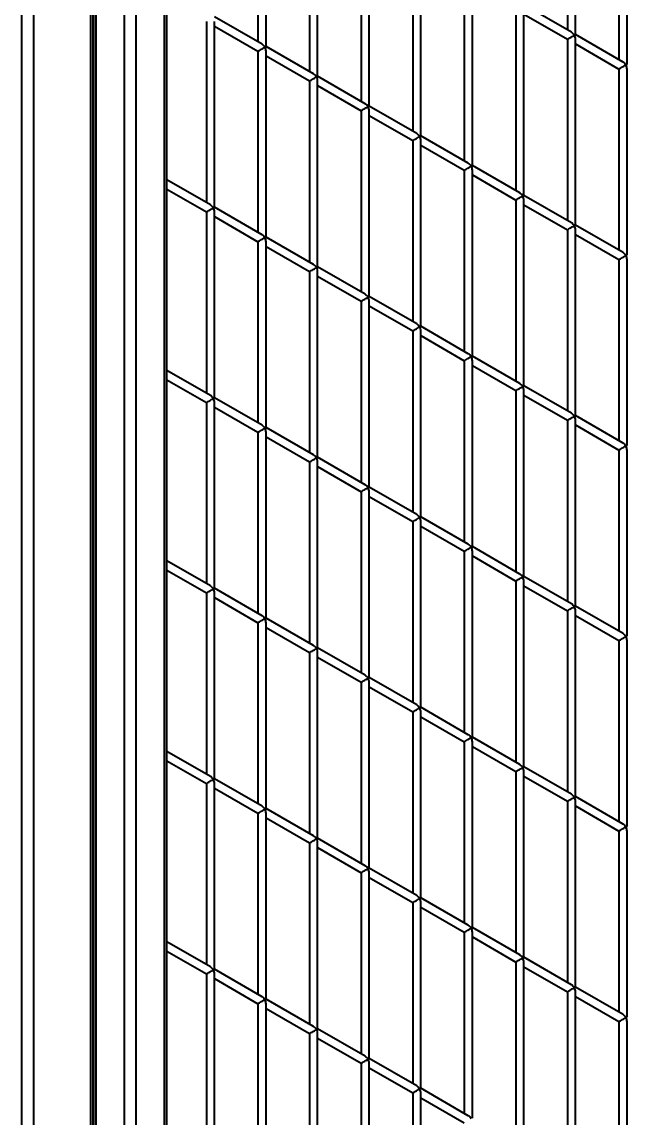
# Model space of a CAD drawing. Header units: millimetres. Extents: x 0 to 297, y 0 to 210.
# Drawn here: x 191.3 to 195.03, y 90.46 to 97.23 of the extents above; entities that cross this region are included whole.
import ezdxf

# ---------------------------------------------------------------- set-up
doc = ezdxf.new("R2010")
doc.units = ezdxf.units.MM
doc.layers.add('轮廓实线层', color=7, linetype='Continuous', lineweight=40)

msp = doc.modelspace()

# ---------------------------------------------------------------- linework, layer by layer
at = {"layer": '轮廓实线层', "color": 8, "linetype": 'Continuous', "lineweight": 40}
for p, q in [((191.2992, 85.4535), (191.2992, 101.5394)), ((191.3699, 101.5394), (191.3699, 85.4535)), ((191.7235, 85.2494), (191.7235, 101.3353)), ((191.7553, 98.7509), (191.7553, 87.1271))]:
    msp.add_line(p, q, dxfattribs=at)
at = {"layer": '轮廓实线层', "color": 7, "linetype": 'Continuous', "lineweight": 40}
for p, q in [((191.7381, 85.2409), (191.7381, 101.3148)), ((191.9321, 85.5577), (191.9321, 100.2554)), ((192.0028, 100.2146), (192.0028, 85.5985)), ((192.1796, 85.7006), (192.1796, 99.9084)), ((192.1942, 85.7091), (192.1942, 99.8591)), ((191.7407, 98.7476), (191.7407, 87.1317)), ((194.6648, 98.2756), (194.6648, 97.1757)), ((194.7148, 97.1469), (194.7148, 98.2756)), ((192.7556, 98.2201), (192.7556, 97.1021)), ((192.8056, 97.0732), (192.8056, 98.2201)), ((193.0738, 98.0364), (193.0738, 96.9184)), ((193.1238, 96.8895), (193.1238, 98.0364)), ((194.983, 98.0919), (194.983, 96.992)), ((195.033, 96.9632), (195.033, 98.0919)), ((193.392, 97.8528), (193.392, 96.7347)), ((193.442, 96.7058), (193.442, 97.8528)), ((193.7102, 97.6691), (193.7102, 96.551)), ((193.7602, 96.5221), (193.7602, 97.6691)), ((194.0284, 97.4854), (194.0284, 96.3673)), ((194.0784, 96.3384), (194.0784, 97.4854)), ((194.3466, 97.3017), (194.3466, 96.1836)), ((194.6898, 97.1613), (194.3966, 97.3306)), ((194.3966, 96.1547), (194.3966, 97.3017)), ((192.4374, 97.228), (192.4374, 96.1099)), ((192.7806, 97.0876), (192.4874, 97.2569)), ((192.4874, 96.0811), (192.4874, 97.228)), ((194.3966, 97.2728), (194.6648, 97.118)), ((192.4874, 97.1991), (192.7556, 97.0443)), ((194.6648, 97.118), (194.6648, 95.9999)), ((195.008, 96.9776), (194.7148, 97.1469)), ((194.7148, 95.971), (194.7148, 97.118)), ((194.7148, 97.0891), (194.983, 96.9343)), ((192.7556, 97.0443), (192.7556, 95.9262)), ((193.0988, 96.9039), (192.8056, 97.0732)), ((192.8056, 95.8974), (192.8056, 97.0443)), ((192.8056, 97.0155), (193.0738, 96.8606)), ((193.417, 96.7202), (193.1238, 96.8895)), ((194.983, 96.9343), (194.983, 95.8162)), ((195.033, 95.7873), (195.033, 96.9343)), ((193.0738, 96.8606), (193.0738, 95.7425)), ((193.1238, 95.7137), (193.1238, 96.8606)), ((193.1238, 96.8318), (193.392, 96.6769)), ((193.7352, 96.5365), (193.442, 96.7058)), ((193.392, 96.6769), (193.392, 95.5589)), ((193.442, 95.53), (193.442, 96.6769)), ((193.442, 96.6481), (193.7102, 96.4932)), ((193.7102, 96.4932), (193.7102, 95.3752)), ((194.0534, 96.3529), (193.7602, 96.5221)), ((193.7602, 95.3463), (193.7602, 96.4932)), ((193.7602, 96.4644), (194.0284, 96.3096)), ((194.0284, 96.3096), (194.0284, 95.1915)), ((194.3716, 96.1692), (194.0784, 96.3384)), ((194.0784, 95.1626), (194.0784, 96.3096)), ((194.0784, 96.2807), (194.3466, 96.1259)), ((192.4624, 96.0955), (192.1942, 96.2503)), ((192.1942, 96.1926), (192.4374, 96.0522)), ((194.6898, 95.9855), (194.3966, 96.1547)), ((192.7806, 95.9118), (192.4874, 96.0811)), ((194.3466, 96.1259), (194.3466, 95.0078)), ((194.3966, 94.9789), (194.3966, 96.1259)), ((194.3966, 96.097), (194.6648, 95.9422)), ((192.4374, 96.0522), (192.4374, 94.9341)), ((192.4874, 94.9052), (192.4874, 96.0522)), ((192.4874, 96.0233), (192.7556, 95.8685)), ((194.6648, 95.9422), (194.6648, 94.8241)), ((195.008, 95.8018), (194.7148, 95.971)), ((194.7148, 94.7952), (194.7148, 95.9422)), ((193.0988, 95.7281), (192.8056, 95.8974)), ((194.7148, 95.9133), (194.983, 95.7585)), ((192.7556, 95.8685), (192.7556, 94.7504)), ((192.8056, 94.7216), (192.8056, 95.8685)), ((192.8056, 95.8396), (193.0738, 95.6848)), ((194.983, 95.7585), (194.983, 94.6404)), ((195.033, 94.6115), (195.033, 95.7585)), ((193.0738, 95.6848), (193.0738, 94.5667)), ((193.417, 95.5444), (193.1238, 95.7137)), ((193.1238, 94.5379), (193.1238, 95.6848)), ((193.1238, 95.6559), (193.392, 95.5011)), ((193.392, 95.5011), (193.392, 94.383)), ((193.7352, 95.3607), (193.442, 95.53)), ((193.442, 94.3542), (193.442, 95.5011)), ((193.442, 95.4723), (193.7102, 95.3174)), ((194.0534, 95.177), (193.7602, 95.3463)), ((193.7102, 95.3174), (193.7102, 94.1993)), ((193.7602, 94.1705), (193.7602, 95.3174)), ((193.7602, 95.2886), (194.0284, 95.1337)), ((194.0284, 95.1337), (194.0284, 94.0157)), ((194.3716, 94.9933), (194.0784, 95.1626)), ((194.0784, 93.9868), (194.0784, 95.1337)), ((192.4624, 94.9197), (192.1942, 95.0745)), ((194.0784, 95.1049), (194.3466, 94.95)), ((192.1942, 95.0168), (192.4374, 94.8764)), ((194.3466, 94.95), (194.3466, 93.832)), ((194.6898, 94.8097), (194.3966, 94.9789)), ((194.3966, 93.8031), (194.3966, 94.95)), ((192.4374, 94.8764), (192.4374, 93.7583)), ((192.7806, 94.736), (192.4874, 94.9052)), ((192.4874, 93.7294), (192.4874, 94.8764)), ((194.3966, 94.9212), (194.6648, 94.7664)), ((192.4874, 94.8475), (192.7556, 94.6927)), ((195.008, 94.626), (194.7148, 94.7952)), ((193.0988, 94.5523), (192.8056, 94.7216)), ((194.6648, 94.7664), (194.6648, 93.6483)), ((194.7148, 93.6194), (194.7148, 94.7664)), ((194.7148, 94.7375), (194.983, 94.5827)), ((192.7556, 94.6927), (192.7556, 93.5746)), ((192.8056, 93.5457), (192.8056, 94.6927)), ((192.8056, 94.6638), (193.0738, 94.509)), ((193.417, 94.3686), (193.1238, 94.5379)), ((194.983, 94.5827), (194.983, 93.4646)), ((195.033, 93.4357), (195.033, 94.5827)), ((193.0738, 94.509), (193.0738, 93.3909)), ((193.1238, 93.362), (193.1238, 94.509)), ((193.1238, 94.4801), (193.392, 94.3253)), ((193.392, 94.3253), (193.392, 93.2072)), ((193.7352, 94.1849), (193.442, 94.3542)), ((193.442, 93.1784), (193.442, 94.3253)), ((193.442, 94.2964), (193.7102, 94.1416)), ((193.7102, 94.1416), (193.7102, 93.0235)), ((194.0534, 94.0012), (193.7602, 94.1705)), ((193.7602, 92.9947), (193.7602, 94.1416)), ((193.7602, 94.1127), (194.0284, 93.9579)), ((194.3716, 93.8175), (194.0784, 93.9868)), ((194.0284, 93.9579), (194.0284, 92.8398)), ((194.0784, 92.811), (194.0784, 93.9579)), ((194.0784, 93.9291), (194.3466, 93.7742)), ((192.4624, 93.7439), (192.1942, 93.8987)), ((192.1942, 93.841), (192.4374, 93.7006)), ((194.3466, 93.7742), (194.3466, 92.6561)), ((194.6898, 93.6338), (194.3966, 93.8031)), ((194.3966, 92.6273), (194.3966, 93.7742)), ((192.7806, 93.5602), (192.4874, 93.7294)), ((194.3966, 93.7454), (194.6648, 93.5905)), ((192.4374, 93.7006), (192.4374, 92.5825)), ((192.4874, 92.5536), (192.4874, 93.7006)), ((192.4874, 93.6717), (192.7556, 93.5169)), ((194.6648, 93.5905), (194.6648, 92.4724)), ((195.008, 93.4501), (194.7148, 93.6194)), ((194.7148, 92.4436), (194.7148, 93.5905)), ((192.7556, 93.5169), (192.7556, 92.3988)), ((193.0988, 93.3765), (192.8056, 93.5457)), ((192.8056, 92.3699), (192.8056, 93.5169)), ((194.7148, 93.5617), (194.983, 93.4068)), ((192.8056, 93.488), (193.0738, 93.3332)), ((194.983, 93.4068), (194.983, 92.2888)), ((195.033, 92.2599), (195.033, 93.4068)), ((193.0738, 93.3332), (193.0738, 92.2151)), ((193.417, 93.1928), (193.1238, 93.362)), ((193.1238, 92.1862), (193.1238, 93.3332)), ((193.1238, 93.3043), (193.392, 93.1495)), ((193.7352, 93.0091), (193.442, 93.1784)), ((193.392, 93.1495), (193.392, 92.0314)), ((193.442, 92.0025), (193.442, 93.1495)), ((193.442, 93.1206), (193.7102, 92.9658)), ((193.7102, 92.9658), (193.7102, 91.8477)), ((194.0534, 92.8254), (193.7602, 92.9947)), ((193.7602, 91.8188), (193.7602, 92.9658)), ((193.7602, 92.9369), (194.0284, 92.7821)), ((194.0284, 92.7821), (194.0284, 91.664)), ((194.3716, 92.6417), (194.0784, 92.811)), ((194.0784, 91.6351), (194.0784, 92.7821)), ((192.4624, 92.568), (192.1942, 92.7229)), ((194.0784, 92.7532), (194.3466, 92.5984)), ((192.1942, 92.6651), (192.4374, 92.5247)), ((194.6898, 92.458), (194.3966, 92.6273)), ((194.3466, 92.5984), (194.3466, 91.4803)), ((194.3966, 91.4515), (194.3966, 92.5984)), ((194.3966, 92.5695), (194.6648, 92.4147)), ((192.4374, 92.5247), (192.4374, 91.4067)), ((192.7806, 92.3843), (192.4874, 92.5536)), ((192.4874, 91.3778), (192.4874, 92.5247)), ((192.4874, 92.4959), (192.7556, 92.341)), ((195.008, 92.2743), (194.7148, 92.4436)), ((193.0988, 92.2007), (192.8056, 92.3699)), ((194.6648, 92.4147), (194.6648, 91.2966)), ((194.7148, 91.2678), (194.7148, 92.4147)), ((194.7148, 92.3859), (194.983, 92.231)), ((192.7556, 92.341), (192.7556, 91.223)), ((192.8056, 91.1941), (192.8056, 92.341)), ((192.8056, 92.3122), (193.0738, 92.1574)), ((194.983, 92.231), (194.983, 91.1129)), ((195.033, 91.0841), (195.033, 92.231)), ((193.0738, 92.1574), (193.0738, 91.0393)), ((193.417, 92.017), (193.1238, 92.1862)), ((193.1238, 91.0104), (193.1238, 92.1574)), ((193.1238, 92.1285), (193.392, 91.9737)), ((193.392, 91.9737), (193.392, 90.8556)), ((193.7352, 91.8333), (193.442, 92.0025)), ((193.442, 90.8267), (193.442, 91.9737)), ((193.442, 91.9448), (193.7102, 91.79)), ((194.0534, 91.6496), (193.7602, 91.8188)), ((193.7102, 91.79), (193.7102, 90.6719)), ((193.7602, 90.643), (193.7602, 91.79)), ((193.7602, 91.7611), (194.0284, 91.6063)), ((194.3716, 91.4659), (194.0784, 91.6351)), ((192.4624, 91.3922), (192.1942, 91.547)), ((194.0284, 91.6063), (194.0284, 90.4882)), ((194.0784, 90.4593), (194.0784, 91.6063)), ((194.0784, 91.5774), (194.3466, 91.4226)), ((192.1942, 91.4893), (192.4374, 91.3489)), ((194.3466, 91.4226), (194.3466, 90.3045)), ((194.6898, 91.2822), (194.3966, 91.4515)), ((194.3966, 90.2756), (194.3966, 91.4226)), ((192.4374, 91.3489), (192.4374, 90.2308)), ((192.7806, 91.2085), (192.4874, 91.3778)), ((192.4874, 90.202), (192.4874, 91.3489)), ((194.3966, 91.3937), (194.6648, 91.2389)), ((192.4874, 91.3201), (192.7556, 91.1652)), ((194.6648, 91.2389), (194.6648, 90.1208)), ((195.008, 91.0985), (194.7148, 91.2678)), ((194.7148, 90.0919), (194.7148, 91.2389)), ((194.7148, 91.21), (194.983, 91.0552)), ((192.7556, 91.1652), (192.7556, 90.0471)), ((193.0988, 91.0248), (192.8056, 91.1941)), ((192.8056, 90.0183), (192.8056, 91.1652)), ((192.8056, 91.1364), (193.0738, 90.9815)), ((193.417, 90.8411), (193.1238, 91.0104)), ((194.983, 91.0552), (194.983, 89.9371)), ((195.033, 89.9083), (195.033, 91.0552)), ((193.0738, 90.9815), (193.0738, 89.8635)), ((193.1238, 89.8346), (193.1238, 90.9815)), ((193.1238, 90.9527), (193.392, 90.7978)), ((193.392, 90.7978), (193.392, 89.6798)), ((193.7352, 90.6575), (193.442, 90.8267)), ((193.442, 89.6509), (193.442, 90.7978)), ((193.442, 90.769), (193.7102, 90.6142)), ((193.7102, 90.6142), (193.7102, 89.4961)), ((194.0534, 90.4738), (193.7602, 90.643)), ((193.7602, 89.4672), (193.7602, 90.6142)), ((193.7602, 90.5853), (194.0284, 90.4305))]:
    msp.add_line(p, q, dxfattribs=at)
for centre, major_axis, ratio, start_param, end_param in [((194.6898, 97.1324), (-0.0177, 0.0306), 0.577335, 4.712348, 5.497828), ((194.6898, 97.1324), (0.025, 0.0144), 0.00007, 3.141552, 5.497747), ((194.6898, 97.1324), (0.025, 0.0144), 0.00007, 5.497747, 6.283145), ((194.6898, 97.1324), (-0.0177, 0.0306), 0.577335, 3.92695, 4.712348), ((192.7806, 97.0588), (0.025, 0.0144), 0.00007, 3.141552, 5.497747), ((192.7806, 97.0588), (-0.0177, 0.0306), 0.577335, 4.712348, 5.497828), ((192.7806, 97.0588), (0.025, 0.0144), 0.00007, 5.497747, 6.283145), ((192.7806, 97.0588), (-0.0177, 0.0306), 0.577335, 3.92695, 4.712348), ((195.008, 96.9487), (0.025, 0.0144), 0.00007, 3.141552, 5.497747), ((195.008, 96.9487), (-0.0177, 0.0306), 0.577335, 4.712348, 5.497828), ((195.008, 96.9487), (0.025, 0.0144), 0.00007, 5.497747, 6.283145), ((195.008, 96.9487), (-0.0177, 0.0306), 0.577335, 3.92695, 4.712348), ((193.0988, 96.8751), (-0.0177, 0.0306), 0.577335, 4.712348, 5.497828), ((193.0988, 96.8751), (0.025, 0.0144), 0.00007, 5.497747, 6.283145), ((193.0988, 96.8751), (0.025, 0.0144), 0.00007, 3.141552, 5.497747), ((193.0988, 96.8751), (-0.0177, 0.0306), 0.577335, 3.92695, 4.712348), ((193.417, 96.6914), (0.025, 0.0144), 0.00007, 3.141552, 5.497747), ((193.417, 96.6914), (-0.0177, 0.0306), 0.577335, 4.712348, 5.497828), ((193.417, 96.6914), (0.025, 0.0144), 0.00007, 5.497747, 6.283145), ((193.417, 96.6914), (-0.0177, 0.0306), 0.577335, 3.92695, 4.712348), ((193.7352, 96.5077), (0.025, 0.0144), 0.00007, 3.141552, 5.497747), ((193.7352, 96.5077), (-0.0177, 0.0306), 0.577335, 4.712348, 5.497828), ((193.7352, 96.5077), (0.025, 0.0144), 0.00007, 5.497747, 6.283145), ((193.7352, 96.5077), (-0.0177, 0.0306), 0.577335, 3.92695, 4.712348), ((194.0534, 96.324), (-0.0177, 0.0306), 0.577335, 4.712348, 5.497828), ((194.0534, 96.324), (0.025, 0.0144), 0.00007, 3.141552, 5.497747), ((194.0534, 96.324), (0.025, 0.0144), 0.00007, 5.497747, 6.283145), ((194.0534, 96.324), (-0.0177, 0.0306), 0.577335, 3.92695, 4.712348), ((194.3716, 96.1403), (0.025, 0.0144), 0.00007, 3.141552, 5.497747), ((194.3716, 96.1403), (-0.0177, 0.0306), 0.577335, 4.712348, 5.497828), ((194.3716, 96.1403), (0.025, 0.0144), 0.00007, 5.497747, 6.283145), ((194.3716, 96.1403), (-0.0177, 0.0306), 0.577335, 3.92695, 4.712348), ((192.4624, 96.0666), (0.025, 0.0144), 0.00007, 3.141552, 5.497747), ((192.4624, 96.0666), (-0.0177, 0.0306), 0.577335, 4.712348, 5.497828), ((192.4624, 96.0666), (0.025, 0.0144), 0.00007, 5.497747, 6.283145), ((192.4624, 96.0666), (-0.0177, 0.0306), 0.577335, 3.92695, 4.712348), ((194.6898, 95.9566), (0.025, 0.0144), 0.00007, 3.141552, 5.497747), ((194.6898, 95.9566), (-0.0177, 0.0306), 0.577335, 4.712348, 5.497828), ((194.6898, 95.9566), (0.025, 0.0144), 0.00007, 5.497747, 6.283145), ((194.6898, 95.9566), (-0.0177, 0.0306), 0.577335, 3.92695, 4.712348), ((192.7806, 95.8829), (0.025, 0.0144), 0.00007, 3.141552, 5.497747), ((192.7806, 95.8829), (-0.0177, 0.0306), 0.577335, 4.712348, 5.497828), ((192.7806, 95.8829), (0.025, 0.0144), 0.00007, 5.497747, 6.283145), ((192.7806, 95.8829), (-0.0177, 0.0306), 0.577335, 3.92695, 4.712348), ((195.008, 95.7729), (0.025, 0.0144), 0.00007, 3.141552, 5.497747), ((195.008, 95.7729), (-0.0177, 0.0306), 0.577335, 4.712348, 5.497828), ((195.008, 95.7729), (0.025, 0.0144), 0.00007, 5.497747, 6.283145), ((195.008, 95.7729), (-0.0177, 0.0306), 0.577335, 3.92695, 4.712348), ((193.0988, 95.6992), (0.025, 0.0144), 0.00007, 3.141552, 5.497747), ((193.0988, 95.6992), (-0.0177, 0.0306), 0.577335, 4.712348, 5.497828), ((193.0988, 95.6992), (0.025, 0.0144), 0.00007, 5.497747, 6.283145), ((193.0988, 95.6992), (-0.0177, 0.0306), 0.577335, 3.92695, 4.712348), ((193.417, 95.5156), (-0.0177, 0.0306), 0.577335, 4.712348, 5.497828), ((193.417, 95.5156), (0.025, 0.0144), 0.00007, 3.141552, 5.497747), ((193.417, 95.5156), (0.025, 0.0144), 0.00007, 5.497747, 6.283145), ((193.417, 95.5156), (-0.0177, 0.0306), 0.577335, 3.92695, 4.712348), ((193.7352, 95.3319), (0.025, 0.0144), 0.00007, 3.141552, 5.497747), ((193.7352, 95.3319), (-0.0177, 0.0306), 0.577335, 4.712348, 5.497828), ((193.7352, 95.3319), (0.025, 0.0144), 0.00007, 5.497747, 6.283145), ((193.7352, 95.3319), (-0.0177, 0.0306), 0.577335, 3.92695, 4.712348), ((194.0534, 95.1482), (0.025, 0.0144), 0.00007, 3.141552, 5.497747), ((194.0534, 95.1482), (-0.0177, 0.0306), 0.577335, 4.712348, 5.497828), ((194.0534, 95.1482), (0.025, 0.0144), 0.00007, 5.497747, 6.283145), ((194.0534, 95.1482), (-0.0177, 0.0306), 0.577335, 3.92695, 4.712348), ((194.3716, 94.9645), (-0.0177, 0.0306), 0.577335, 4.712348, 5.497828), ((194.3716, 94.9645), (0.025, 0.0144), 0.00007, 3.141552, 5.497747), ((194.3716, 94.9645), (0.025, 0.0144), 0.00007, 5.497747, 6.283145), ((194.3716, 94.9645), (-0.0177, 0.0306), 0.577335, 3.92695, 4.712348), ((192.4624, 94.8908), (0.025, 0.0144), 0.00007, 3.141552, 5.497747), ((192.4624, 94.8908), (-0.0177, 0.0306), 0.577335, 4.712348, 5.497828), ((192.4624, 94.8908), (0.025, 0.0144), 0.00007, 5.497747, 6.283145), ((192.4624, 94.8908), (-0.0177, 0.0306), 0.577335, 3.92695, 4.712348), ((194.6898, 94.7808), (0.025, 0.0144), 0.00007, 3.141552, 5.497747), ((194.6898, 94.7808), (-0.0177, 0.0306), 0.577335, 4.712348, 5.497828), ((194.6898, 94.7808), (0.025, 0.0144), 0.00007, 5.497747, 6.283145), ((194.6898, 94.7808), (-0.0177, 0.0306), 0.577335, 3.92695, 4.712348), ((192.7806, 94.7071), (-0.0177, 0.0306), 0.577335, 4.712348, 5.497828), ((192.7806, 94.7071), (0.025, 0.0144), 0.00007, 5.497747, 6.283145), ((192.7806, 94.7071), (0.025, 0.0144), 0.00007, 3.141552, 5.497747), ((192.7806, 94.7071), (-0.0177, 0.0306), 0.577335, 3.92695, 4.712348), ((195.008, 94.5971), (0.025, 0.0144), 0.00007, 3.141552, 5.497747), ((195.008, 94.5971), (-0.0177, 0.0306), 0.577335, 4.712348, 5.497828), ((195.008, 94.5971), (0.025, 0.0144), 0.00007, 5.497747, 6.283145), ((195.008, 94.5971), (-0.0177, 0.0306), 0.577335, 3.92695, 4.712348), ((193.0988, 94.5234), (0.025, 0.0144), 0.00007, 3.141552, 5.497747), ((193.0988, 94.5234), (-0.0177, 0.0306), 0.577335, 4.712348, 5.497828), ((193.0988, 94.5234), (0.025, 0.0144), 0.00007, 5.497747, 6.283145), ((193.0988, 94.5234), (-0.0177, 0.0306), 0.577335, 3.92695, 4.712348), ((193.417, 94.3397), (0.025, 0.0144), 0.00007, 3.141552, 5.497747), ((193.417, 94.3397), (-0.0177, 0.0306), 0.577335, 4.712348, 5.497828), ((193.417, 94.3397), (0.025, 0.0144), 0.00007, 5.497747, 6.283145), ((193.417, 94.3397), (-0.0177, 0.0306), 0.577335, 3.92695, 4.712348), ((193.7352, 94.156), (-0.0177, 0.0306), 0.577335, 4.712348, 5.497828), ((193.7352, 94.156), (0.025, 0.0144), 0.00007, 3.141552, 5.497747), ((193.7352, 94.156), (0.025, 0.0144), 0.00007, 5.497747, 6.283145), ((193.7352, 94.156), (-0.0177, 0.0306), 0.577335, 3.92695, 4.712348), ((194.0534, 93.9724), (0.025, 0.0144), 0.00007, 3.141552, 5.497747), ((194.0534, 93.9724), (-0.0177, 0.0306), 0.577335, 4.712348, 5.497828), ((194.0534, 93.9724), (0.025, 0.0144), 0.00007, 5.497747, 6.283145), ((194.0534, 93.9724), (-0.0177, 0.0306), 0.577335, 3.92695, 4.712348), ((194.3716, 93.7887), (0.025, 0.0144), 0.00007, 3.141552, 5.497747), ((194.3716, 93.7887), (-0.0177, 0.0306), 0.577335, 4.712348, 5.497828), ((194.3716, 93.7887), (0.025, 0.0144), 0.00007, 5.497747, 6.283145), ((194.3716, 93.7887), (-0.0177, 0.0306), 0.577335, 3.92695, 4.712348), ((192.4624, 93.715), (0.025, 0.0144), 0.00007, 3.141552, 5.497747), ((192.4624, 93.715), (-0.0177, 0.0306), 0.577335, 4.712348, 5.497828), ((192.4624, 93.715), (0.025, 0.0144), 0.00007, 5.497747, 6.283145), ((192.4624, 93.715), (-0.0177, 0.0306), 0.577335, 3.92695, 4.712348), ((194.6898, 93.605), (0.025, 0.0144), 0.00007, 3.141552, 5.497747), ((194.6898, 93.605), (-0.0177, 0.0306), 0.577335, 4.712348, 5.497828), ((194.6898, 93.605), (0.025, 0.0144), 0.00007, 5.497747, 6.283145), ((194.6898, 93.605), (-0.0177, 0.0306), 0.577335, 3.92695, 4.712348), ((192.7806, 93.5313), (0.025, 0.0144), 0.00007, 3.141552, 5.497747), ((192.7806, 93.5313), (-0.0177, 0.0306), 0.577335, 4.712348, 5.497828), ((192.7806, 93.5313), (0.025, 0.0144), 0.00007, 5.497747, 6.283145), ((192.7806, 93.5313), (-0.0177, 0.0306), 0.577335, 3.92695, 4.712348), ((195.008, 93.4213), (-0.0177, 0.0306), 0.577335, 4.712348, 5.497828), ((195.008, 93.4213), (0.025, 0.0144), 0.00007, 5.497747, 6.283145), ((193.0988, 93.3476), (-0.0177, 0.0306), 0.577335, 4.712348, 5.497828), ((195.008, 93.4213), (0.025, 0.0144), 0.00007, 3.141552, 5.497747), ((195.008, 93.4213), (-0.0177, 0.0306), 0.577335, 3.92695, 4.712348), ((193.0988, 93.3476), (0.025, 0.0144), 0.00007, 3.141552, 5.497747), ((193.0988, 93.3476), (0.025, 0.0144), 0.00007, 5.497747, 6.283145), ((193.0988, 93.3476), (-0.0177, 0.0306), 0.577335, 3.92695, 4.712348), ((193.417, 93.1639), (0.025, 0.0144), 0.00007, 3.141552, 5.497747), ((193.417, 93.1639), (-0.0177, 0.0306), 0.577335, 4.712348, 5.497828), ((193.417, 93.1639), (0.025, 0.0144), 0.00007, 5.497747, 6.283145), ((193.417, 93.1639), (-0.0177, 0.0306), 0.577335, 3.92695, 4.712348), ((193.7352, 92.9802), (0.025, 0.0144), 0.00007, 3.141552, 5.497747), ((193.7352, 92.9802), (-0.0177, 0.0306), 0.577335, 4.712348, 5.497828), ((193.7352, 92.9802), (0.025, 0.0144), 0.00007, 5.497747, 6.283145), ((193.7352, 92.9802), (-0.0177, 0.0306), 0.577335, 3.92695, 4.712348), ((194.0534, 92.7965), (0.025, 0.0144), 0.00007, 3.141552, 5.497747), ((194.0534, 92.7965), (-0.0177, 0.0306), 0.577335, 4.712348, 5.497828), ((194.0534, 92.7965), (0.025, 0.0144), 0.00007, 5.497747, 6.283145), ((194.0534, 92.7965), (-0.0177, 0.0306), 0.577335, 3.92695, 4.712348), ((194.3716, 92.6128), (-0.0177, 0.0306), 0.577335, 4.712348, 5.497828), ((194.3716, 92.6128), (0.025, 0.0144), 0.00007, 5.497747, 6.283145), ((192.4624, 92.5392), (-0.0177, 0.0306), 0.577335, 4.712348, 5.497828), ((194.3716, 92.6128), (0.025, 0.0144), 0.00007, 3.141552, 5.497747), ((194.3716, 92.6128), (-0.0177, 0.0306), 0.577335, 3.92695, 4.712348), ((192.4624, 92.5392), (0.025, 0.0144), 0.00007, 3.141552, 5.497747), ((192.4624, 92.5392), (0.025, 0.0144), 0.00007, 5.497747, 6.283145), ((192.4624, 92.5392), (-0.0177, 0.0306), 0.577335, 3.92695, 4.712348), ((194.6898, 92.4291), (0.025, 0.0144), 0.00007, 3.141552, 5.497747), ((194.6898, 92.4291), (-0.0177, 0.0306), 0.577335, 4.712348, 5.497828), ((194.6898, 92.4291), (0.025, 0.0144), 0.00007, 5.497747, 6.283145), ((194.6898, 92.4291), (-0.0177, 0.0306), 0.577335, 3.92695, 4.712348), ((192.7806, 92.3555), (0.025, 0.0144), 0.00007, 3.141552, 5.497747), ((192.7806, 92.3555), (-0.0177, 0.0306), 0.577335, 4.712348, 5.497828), ((192.7806, 92.3555), (0.025, 0.0144), 0.00007, 5.497747, 6.283145), ((192.7806, 92.3555), (-0.0177, 0.0306), 0.577335, 3.92695, 4.712348), ((195.008, 92.2455), (0.025, 0.0144), 0.00007, 3.141552, 5.497747), ((195.008, 92.2455), (-0.0177, 0.0306), 0.577335, 4.712348, 5.497828), ((195.008, 92.2455), (0.025, 0.0144), 0.00007, 5.497747, 6.283145), ((195.008, 92.2455), (-0.0177, 0.0306), 0.577335, 3.92695, 4.712348), ((193.0988, 92.1718), (0.025, 0.0144), 0.00007, 3.141552, 5.497747), ((193.0988, 92.1718), (-0.0177, 0.0306), 0.577335, 4.712348, 5.497828), ((193.0988, 92.1718), (0.025, 0.0144), 0.00007, 5.497747, 6.283145), ((193.0988, 92.1718), (-0.0177, 0.0306), 0.577335, 3.92695, 4.712348), ((193.417, 91.9881), (-0.0177, 0.0306), 0.577335, 4.712348, 5.497828), ((193.417, 91.9881), (0.025, 0.0144), 0.00007, 3.141552, 5.497747), ((193.417, 91.9881), (0.025, 0.0144), 0.00007, 5.497747, 6.283145), ((193.417, 91.9881), (-0.0177, 0.0306), 0.577335, 3.92695, 4.712348), ((193.7352, 91.8044), (0.025, 0.0144), 0.00007, 3.141552, 5.497747), ((193.7352, 91.8044), (-0.0177, 0.0306), 0.577335, 4.712348, 5.497828), ((193.7352, 91.8044), (0.025, 0.0144), 0.00007, 5.497747, 6.283145), ((193.7352, 91.8044), (-0.0177, 0.0306), 0.577335, 3.92695, 4.712348), ((194.0534, 91.6207), (0.025, 0.0144), 0.00007, 3.141552, 5.497747), ((194.0534, 91.6207), (-0.0177, 0.0306), 0.577335, 4.712348, 5.497828), ((194.0534, 91.6207), (0.025, 0.0144), 0.00007, 5.497747, 6.283145), ((194.0534, 91.6207), (-0.0177, 0.0306), 0.577335, 3.92695, 4.712348), ((194.3716, 91.437), (0.025, 0.0144), 0.00007, 3.141552, 5.497747), ((194.3716, 91.437), (-0.0177, 0.0306), 0.577335, 4.712348, 5.497828), ((194.3716, 91.437), (0.025, 0.0144), 0.00007, 5.497747, 6.283145), ((194.3716, 91.437), (-0.0177, 0.0306), 0.577335, 3.92695, 4.712348), ((192.4624, 91.3634), (0.025, 0.0144), 0.00007, 3.141552, 5.497747), ((192.4624, 91.3634), (-0.0177, 0.0306), 0.577335, 4.712348, 5.497828), ((192.4624, 91.3634), (0.025, 0.0144), 0.00007, 5.497747, 6.283145), ((192.4624, 91.3634), (-0.0177, 0.0306), 0.577335, 3.92695, 4.712348), ((194.6898, 91.2533), (-0.0177, 0.0306), 0.577335, 4.712348, 5.497828), ((192.7806, 91.1797), (-0.0177, 0.0306), 0.577335, 4.712348, 5.497828), ((194.6898, 91.2533), (0.025, 0.0144), 0.00007, 3.141552, 5.497747), ((194.6898, 91.2533), (0.025, 0.0144), 0.00007, 5.497747, 6.283145), ((194.6898, 91.2533), (-0.0177, 0.0306), 0.577335, 3.92695, 4.712348), ((192.7806, 91.1797), (0.025, 0.0144), 0.00007, 3.141552, 5.497747), ((192.7806, 91.1797), (0.025, 0.0144), 0.00007, 5.497747, 6.283145), ((192.7806, 91.1797), (-0.0177, 0.0306), 0.577335, 3.92695, 4.712348), ((195.008, 91.0696), (0.025, 0.0144), 0.00007, 3.141552, 5.497747), ((195.008, 91.0696), (-0.0177, 0.0306), 0.577335, 4.712348, 5.497828), ((195.008, 91.0696), (0.025, 0.0144), 0.00007, 5.497747, 6.283145), ((195.008, 91.0696), (-0.0177, 0.0306), 0.577335, 3.92695, 4.712348), ((193.0988, 90.996), (0.025, 0.0144), 0.00007, 3.141552, 5.497747), ((193.0988, 90.996), (-0.0177, 0.0306), 0.577335, 4.712348, 5.497828), ((193.0988, 90.996), (0.025, 0.0144), 0.00007, 5.497747, 6.283145), ((193.0988, 90.996), (-0.0177, 0.0306), 0.577335, 3.92695, 4.712348), ((193.417, 90.8123), (0.025, 0.0144), 0.00007, 3.141552, 5.497747), ((193.417, 90.8123), (-0.0177, 0.0306), 0.577335, 4.712348, 5.497828), ((193.417, 90.8123), (0.025, 0.0144), 0.00007, 5.497747, 6.283145), ((193.417, 90.8123), (-0.0177, 0.0306), 0.577335, 3.92695, 4.712348), ((193.7352, 90.6286), (0.025, 0.0144), 0.00007, 3.141552, 5.497747), ((193.7352, 90.6286), (-0.0177, 0.0306), 0.577335, 4.712348, 5.497828), ((193.7352, 90.6286), (0.025, 0.0144), 0.00007, 5.497747, 6.283145), ((193.7352, 90.6286), (-0.0177, 0.0306), 0.577335, 3.92695, 4.712348), ((194.0534, 90.4449), (-0.0177, 0.0306), 0.577335, 4.712348, 5.497828)]:
    msp.add_ellipse(centre, major_axis=major_axis, ratio=ratio, start_param=start_param, end_param=end_param, dxfattribs=at)

doc.saveas('drawing.dxf')
